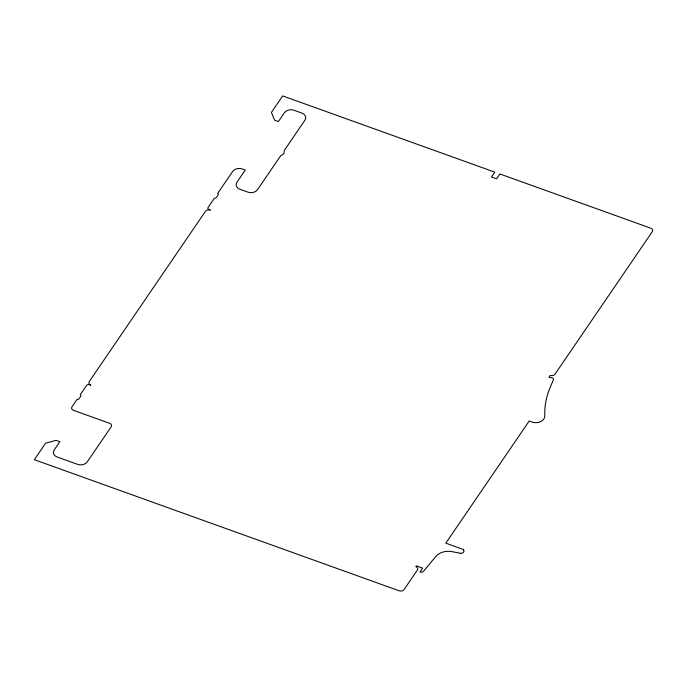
<?xml version="1.0" encoding="UTF-8"?>
<svg xmlns="http://www.w3.org/2000/svg" width="687" height="687" viewBox="0 0 687 687"><rect width="100%" height="100%" fill="white"/><g stroke="black" fill="none" stroke-linecap="round" stroke-linejoin="round"><path stroke-width="1.03" d="M460.299 553.224L451.617 551.584A14.152 10.649 -5.5 0 0 435.652 556.65L423.793 570.949A2.834 2.13 -5.5 0 1 419.972 571.996L422.625 568.115L416.356 565.865L415.858 566.586A3.538 2.662 -5.5 0 1 417.318 570.133L404.076 589.54A3.538 2.662 -5.5 0 1 399.302 590.846L34.35 459.689L45.608 443.201L56.111 440.333L59.855 441.672L54.23 449.916A7.076 5.324 -5.5 0 0 57.15 457.01L77.743 464.412A7.076 5.324 -5.5 0 0 87.292 461.801L111.131 426.876A3.538 2.662 -5.5 0 0 109.662 423.329L73.483 410.328A3.538 2.662 -5.5 0 1 72.015 406.781L76.987 399.508A2.121 1.597 -5.5 0 0 79.168 398.589L80.611 396.476A2.121 1.597 -5.5 0 0 80.293 394.656L86.588 385.441A2.121 1.597 -5.5 0 1 89.447 384.66L90.701 385.106M210.231 210.016L208.977 209.561A2.121 1.597 -5.5 0 1 208.101 207.431L214.387 198.217A2.121 1.597 -5.5 0 0 216.577 197.298L218.011 195.185A2.121 1.597 -5.5 0 0 217.702 193.373L232.601 171.544A7.076 5.324 -5.5 0 1 242.15 168.933L245.268 170.058L236.989 182.184A7.076 5.324 -5.5 0 0 239.918 189.277L248.033 192.188A7.076 5.324 -5.5 0 0 257.582 189.578L280.751 155.631A5.127 3.864 -5.5 0 0 284.066 150.779L304.925 120.216A7.076 5.324 -5.5 0 0 301.997 113.123L293.89 110.212A7.076 5.324 -5.5 0 0 284.341 112.823L278.381 121.556L274.637 120.208L271.417 112.402L282.675 95.914L494.786 172.136L491.471 176.988L496.555 178.818L499.861 173.966L650.778 228.196A3.538 2.662 -5.5 0 1 652.238 231.742L555.062 374.097A3.538 2.662 -5.5 0 1 550.287 375.403L548.99 377.3L551.996 377.867A2.121 1.597 -5.5 0 1 553.396 379.817L550.15 387.459A108.494 81.633 -5.5 0 0 544.825 415.729A8.493 6.389 -5.5 0 1 533.73 422.505A9.489 7.136 -5.5 0 1 532.399 422.144L529.196 421.019L445.811 543.159L462.48 549.153A2.834 2.13 -5.5 0 1 463.708 550.072M210.196 210.059A3.538 2.662 -5.5 0 0 205.422 211.364L89.276 381.517A3.538 2.662 -5.5 0 0 90.736 385.063M463.665 550.089A2.928 2.207 -5.5 0 1 463.27 552.46A2.928 2.207 -5.5 0 1 460.273 553.301"/></g></svg>
